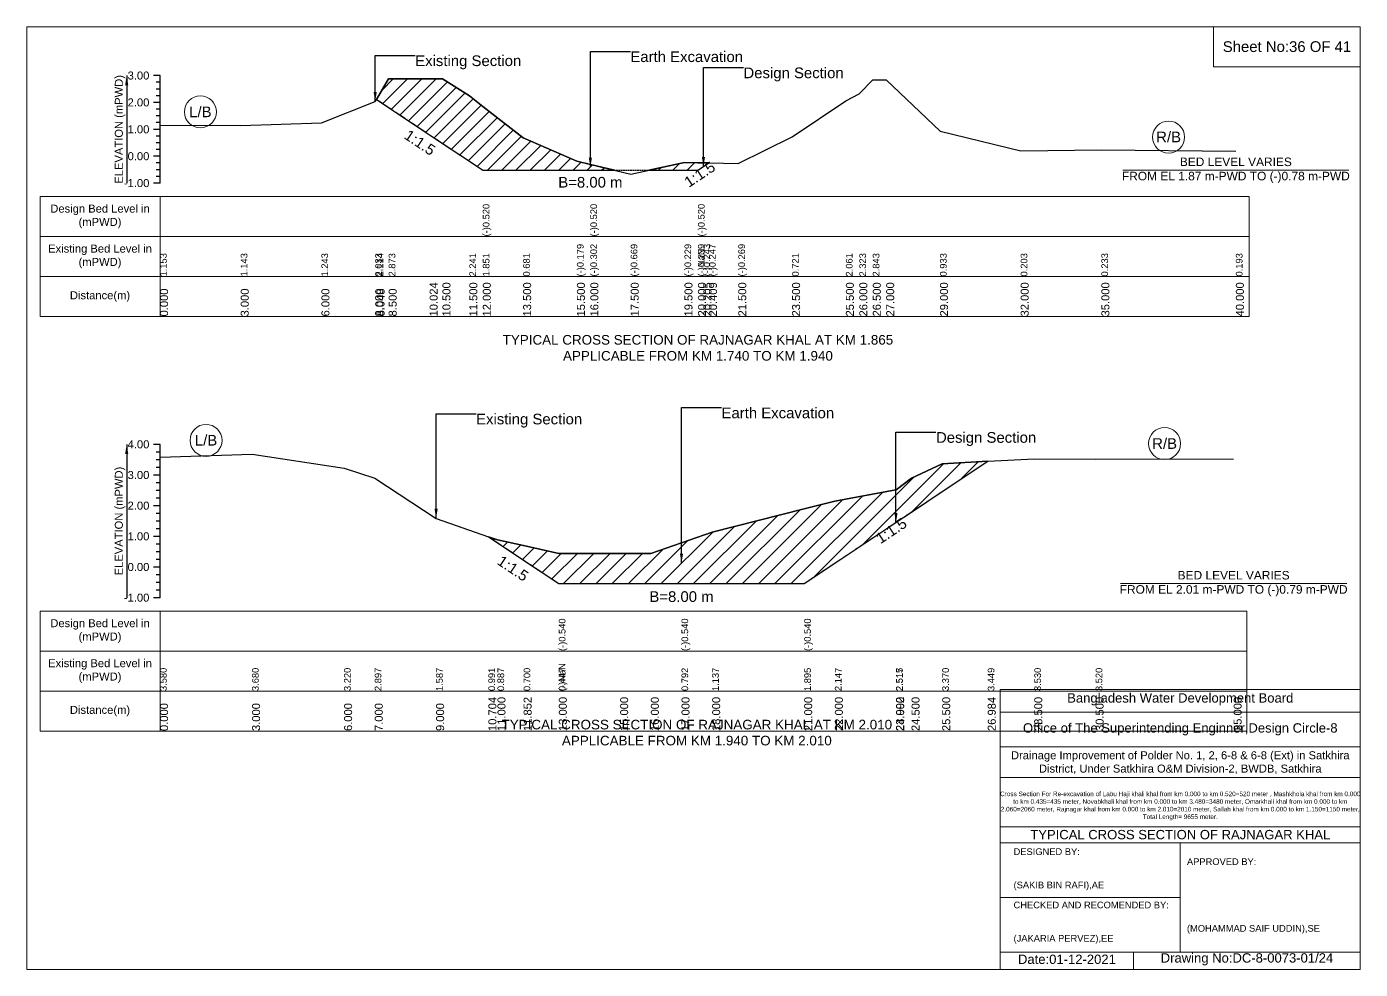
# Model space of a CAD drawing. Header units: inches. Extents: x 93000 to 486000, y -4242 to 0.
# Drawn here: x 450000 to 456000, y -4242 to 0 of the extents above; entities that cross this region are included whole.
import ezdxf

# ---------------------------------------------------------------- set-up
doc = ezdxf.new("R2010")
doc.units = ezdxf.units.IN
doc.header["$LTSCALE"] = 7
doc.header["$MEASUREMENT"] = 0
doc.linetypes.add('DASHED', pattern=[0.75, 0.5, -0.25])
for name, color, linetype, lineweight in [('Cross section Data Border', 7, 'Continuous', 9), ('Cross Section Labels', 7, 'Continuous', 9), ('Design_Bed_Level for Xsection', 7, 'DASHED', 25), ('Existing_Bed_Level for Xsection', 7, 'Continuous', 25), ('Long Section Labels', 7, 'Continuous', 9)]:
    doc.layers.add(name, color=color, linetype=linetype, lineweight=lineweight)
doc.styles.get("Standard").update_dxf_attribs({"font": 'arial.ttf'})
doc.dimstyles.get("Standard").update_dxf_attribs({"dimtxt": 0.18, "dimasz": 0.18, "dimexe": 0.18, "dimexo": 0.0625, "dimgap": 0.09, "dimtad": 0, "dimtih": 1, "dimtoh": 1, "dimdec": 4, "dimzin": 0, "dimdsep": 46, "dimtxsty": 'Standard', "dimcen": 0.09, "dimadec": 0, "dimazin": 0, "dimtfac": 1, "dimtdec": 4, "dimtofl": 0, "dimtmove": 0, "dimatfit": 3, "dimfxl": 1, "dimtolj": 1, "dimtzin": 0, "dimarcsym": 0})

msp = doc.modelspace()

# ---------------------------------------------------------------- hatches: boundary and pattern name
at = {"layer": 'Existing_Bed_Level for Xsection'}
h = msp.add_hatch(dxfattribs=at)
h.set_pattern_fill('ANSI31', color=256, scale=363, style=0)
h.paths.add_polyline_path([(451573.9, -327.2), (451628.5, -363.6), (451812.9, -486.6), (451870.5, -525), (451991.5, -605.6), (452052, -646), (452233.5, -646), (452475.5, -646), (452536, -646), (452643.9, -646), (452536, -619.5), (452475.5, -604.7), (452233.5, -500.6), (452052, -359.1), (451991.5, -311.9), (451870.5, -235.4), (451812.9, -235.4), (451628.5, -235.4)])
h = msp.add_hatch(dxfattribs=at)
h.set_pattern_fill('ANSI31', color=256, scale=363, style=0)
h.paths.add_polyline_path([(452799.5, -646), (452959.5, -646), (453020, -646), (453044.8, -629.5), (453069.5, -613), (453044.8, -612.5), (453020, -612), (452959.5, -610.8)])
h = msp.add_hatch(dxfattribs=at)
h.set_pattern_fill('ANSI31', color=256, scale=414, style=0)
h.paths.add_polyline_path([(452077.2, -2295), (452118, -2322.2), (452235.6, -2400.6), (452394, -2506.2), (452670, -2506.2), (452808, -2506.2), (452946, -2506.2), (453084, -2506.2), (453498, -2506.2), (453636, -2414.2), (453910.9, -2231), (453912, -2230.2), (453981, -2184.2), (454119, -2092.2), (454323.8, -1955.7), (454119, -1966.6), (453981, -2031.9), (453912, -2084.3), (453910.9, -2084.5), (453636, -2135.4), (453498, -2170.2), (453084, -2274.8), (452946, -2322.4), (452808, -2370), (452670, -2370), (452394, -2370), (452235.6, -2335.1), (452118, -2309.3)])

# ---------------------------------------------------------------- linework, layer by layer
at = {"layer": 'Cross section Data Border'}
for points in [[(450000, 0), (456000, 0), (456000, -4242), (450000, -4242)], [(455340, 0), (456000, 0), (456000, -180), (455340, -180)], [(450060, -764.1), (455500, -764.1), (455500, -1304.1), (450060, -1304.1)], [(450060, -2629.7), (455490, -2629.7), (455490, -3169.7), (450060, -3169.7)]]:
    msp.add_lwpolyline(points, close=True, dxfattribs=at)
for points in [[(450600, -764.1), (450600, -1304.1)], [(450060, -944.1), (455500, -944.1)], [(450060, -1124.1), (455500, -1124.1)], [(450600, -2629.7), (450600, -3169.7)], [(450060, -2809.7), (455490, -2809.7)], [(450060, -2989.7), (455490, -2989.7)], [(454380, -4242), (454380, -2982), (456000, -2982)], [(454380, -3084), (456000, -3084)], [(454380, -3240), (456000, -3240)], [(454380, -3378), (456000, -3378)], [(454380, -3600), (456000, -3600)], [(454380, -3672), (456000, -3672)], [(455190, -3672), (455190, -4164)], [(454380, -3918), (455190, -3918)], [(454380, -4164), (456000, -4164)], [(454980, -4164), (454980, -4242)]]:
    msp.add_lwpolyline(points, dxfattribs=at)
at = {"layer": 'Cross Section Labels'}
for points in [[(454931, -646), (455949, -646)], [(454921, -2506.2), (455939, -2506.2)]]:
    msp.add_lwpolyline(points, dxfattribs=at)
for centre in [(450781.5, -383.6), (455137.5, -496.8), (450807, -1861.7), (455119.5, -1876.2)]:
    msp.add_circle(centre, 72, dxfattribs=at)
at = {"layer": 'Design_Bed_Level for Xsection'}
for points in [[(451573.9, -327.2), (451812.9, -486.6), (452052, -646), (452536, -646), (453020, -646), (453044.8, -629.5), (453069.5, -613)], [(452077.2, -2295), (452235.6, -2400.6), (452394, -2506.2), (452946, -2506.2), (453498, -2506.2), (453910.9, -2231), (454323.8, -1955.7)]]:
    msp.add_lwpolyline(points, dxfattribs=at)
at = {"layer": 'Existing_Bed_Level for Xsection'}
for points in [[(450600, -220.1), (450570, -220.1)], [(450600, -704.1), (450600, -583.1), (450600, -462.1), (450600, -341.1), (450600, -220.1)], [(450600, -443.5), (450963, -444.7), (451326, -432.6), (451568, -337.1), (451573.9, -327.2), (451628.5, -235.4), (451812.9, -235.4), (451870.5, -235.4), (451991.5, -311.9), (452052, -359.1), (452052, -359.1), (452233.5, -500.6), (452475.5, -604.7), (452536, -619.5), (452536, -619.5), (452717.5, -664), (452959.5, -610.8), (453020, -612), (453020, -612), (453044.8, -612.5), (453069.5, -613), (453201.5, -615.6), (453443.5, -495.8), (453685.5, -333.7), (453746, -302), (453806.5, -239), (453867, -239), (454109, -470.2), (454472, -558.5), (454835, -554.9), (455440, -559.7)], [(450600, -250.3), (450582, -250.3)], [(450600, -280.6), (450582, -280.6)], [(450600, -341.1), (450570, -341.1)], [(450600, -310.8), (450582, -310.8)], [(450600, -371.3), (450582, -371.3)], [(450600, -401.6), (450582, -401.6)], [(450600, -462.1), (450570, -462.1)], [(450600, -431.8), (450582, -431.8)], [(450600, -492.3), (450582, -492.3)], [(450600, -522.6), (450582, -522.6)], [(450600, -583.1), (450570, -583.1)], [(450600, -552.8), (450582, -552.8)], [(450600, -613.3), (450582, -613.3)], [(450600, -643.6), (450582, -643.6)], [(450600, -704.1), (450570, -704.1)], [(450600, -673.8), (450582, -673.8)], [(450600, -1879.7), (450570, -1879.7)], [(450600, -1914.2), (450582, -1914.2)], [(450600, -2569.7), (450600, -2431.7), (450600, -2293.7), (450600, -2155.7), (450600, -2017.7), (450600, -1879.7)], [(450600, -1948.7), (450582, -1948.7)], [(450600, -1937.6), (451014, -1923.8), (451428, -1987.3), (451566, -2031.9), (451842, -2212.7), (452077.2, -2295), (452118, -2309.3), (452235.6, -2335.1), (452394, -2370), (452394, -2370), (452670, -2370), (452808, -2370), (452946, -2322.4), (452946, -2322.4), (453084, -2274.8), (453498, -2170.2), (453498, -2170.2), (453636, -2135.4), (453910.9, -2084.5), (453912, -2084.3), (453981, -2031.9), (454119, -1966.6), (454323.8, -1955.7), (454533, -1944.5), (454809, -1945.9), (455430, -1944.5)], [(450600, -2017.7), (450570, -2017.7)], [(450600, -1983.2), (450582, -1983.2)], [(450600, -2052.2), (450582, -2052.2)], [(450600, -2086.7), (450582, -2086.7)], [(450600, -2155.7), (450570, -2155.7)], [(450600, -2121.2), (450582, -2121.2)], [(450600, -2190.2), (450582, -2190.2)], [(450600, -2224.7), (450582, -2224.7)], [(450600, -2259.2), (450582, -2259.2)], [(450600, -2293.7), (450570, -2293.7)], [(450600, -2328.2), (450582, -2328.2)], [(450600, -2362.7), (450582, -2362.7)], [(450600, -2397.2), (450582, -2397.2)], [(450600, -2431.7), (450570, -2431.7)], [(450600, -2466.2), (450582, -2466.2)], [(450600, -2500.7), (450582, -2500.7)], [(450600, -2569.7), (450570, -2569.7)], [(450600, -2535.2), (450582, -2535.2)]]:
    msp.add_lwpolyline(points, dxfattribs=at)
for points in [[(451573.9, -327.2), (451573.9, -327.2), (451628.5, -363.6), (451812.9, -486.6), (451870.5, -525), (451991.5, -605.6), (452052, -646), (452052, -646), (452233.5, -646), (452475.5, -646), (452536, -646), (452536, -646), (452643.9, -646), (452536, -619.5), (452536, -619.5), (452475.5, -604.7), (452233.5, -500.6), (452052, -359.1), (452052, -359.1), (451991.5, -311.9), (451870.5, -235.4), (451812.9, -235.4), (451628.5, -235.4), (451573.9, -327.2)], [(452799.5, -646), (452959.5, -646), (453020, -646), (453020, -646), (453044.8, -629.5), (453069.5, -613), (453069.5, -613), (453069.5, -613), (453044.8, -612.5), (453020, -612), (453020, -612), (452959.5, -610.8)], [(452077.2, -2295), (452118, -2322.2), (452235.6, -2400.6), (452394, -2506.2), (452394, -2506.2), (452670, -2506.2), (452808, -2506.2), (452946, -2506.2), (452946, -2506.2), (453084, -2506.2), (453498, -2506.2), (453498, -2506.2), (453636, -2414.2), (453910.9, -2231), (453912, -2230.2), (453981, -2184.2), (454119, -2092.2), (454323.8, -1955.7), (454119, -1966.6), (453981, -2031.9), (453912, -2084.3), (453910.9, -2084.5), (453636, -2135.4), (453498, -2170.2), (453498, -2170.2), (453084, -2274.8), (452946, -2322.4), (452946, -2322.4), (452808, -2370), (452670, -2370), (452394, -2370), (452394, -2370), (452235.6, -2335.1), (452118, -2309.3)]]:
    msp.add_lwpolyline(points, close=True, dxfattribs=at)

# ---------------------------------------------------------------- texts
at = {"layer": 'Cross section Data Border', "attachment_point": 5}
for s, insert, char_height in [('Sheet No:36 OF 41', (455670, -90), 48), ('Bangladesh Water Development Board', (455190, -3027), 42), ('Office of The Superintending Enginner,Design Circle-8', (455190, -3162), 42)]:
    msp.add_mtext(s, dxfattribs=dict(at, insert=insert, char_height=char_height))
at = {"layer": 'Cross section Data Border'}
for s, insert, char_height, width, attachment_point in [('Design Bed Level in (mPWD)', (450330, -854.1), 36, 480, 5), ('Existing Bed Level in (mPWD)', (450330, -1034.1), 36, 480, 5), ('Distance(m)', (450330, -1214.1), 36, 480, 5), ('Design Bed Level in (mPWD)', (450330, -2719.7), 36, 480, 5), ('Existing Bed Level in (mPWD)', (450330, -2899.7), 36, 480, 5), ('Distance(m)', (450330, -3079.7), 36, 480, 5), ('Drainage Improvement of Polder No. 1, 2, 6-8 & 6-8 (Ext) in Satkhira District, Under Satkhira O&M Division-2, BWDB, Satkhira', (455190, -3312), 36, 1680, 5), ('Cross Section For Re-excavation of Labu Haji khali khal from km 0.000 to km 0.520=520 meter , Mashkhola khal from km 0.000 to km 0.435=435 meter, Novabkhali khal from km 0.000 to km 3.480=3480 meter, Omarkhali khal from km 0.000 to km 2.060=2060 meter, Rajnagar khal from km 0.000 to km 2.010=2010 meter, Sallah khal from km 0.000 to km 1.150=1150 meter, Total Length= 9655 meter. ', (455190, -3507), 20.5611, 1620, 5), ('TYPICAL CROSS SECTION OF RAJNAGAR KHAL', (455190, -3636), 42, 1680, 5), ('DESIGNED BY:^J^J^J(SAKIB BIN RAFI),AE', (454440, -3792), 30, 840, 4), ('APPROVED BY:^J^J^J^J^J^J(MOHAMMAD SAIF UDDIN),SE', (455220, -3912), 30, 840, 4), ('CHECKED AND RECOMENDED BY:^J^J^J(JAKARIA PERVEZ),EE', (454440, -4032), 30, 840, 4), ('Date:01-12-2021', (454680, -4197), 42, 840, 5), ('Drawing No:DC-8-0073-01/24', (455490, -4197), 42, 1320, 5)]:
    msp.add_mtext(s, dxfattribs=dict(at, insert=insert, char_height=char_height, width=width, attachment_point=attachment_point))
at = {"layer": 'Cross Section Labels'}
for s, insert, char_height, attachment_point in [('Earth Excavation', (452716, -111.2), 48, 1), ('Existing Section', (451748, -129.3), 48, 1), ('Design Section', (453224.8, -183.8), 48, 1), ('L/B', (450781.5, -383.6), 48, 5), ('R/B', (455137.5, -496.8), 48, 5), ('BED LEVEL VARIES ^JFROM EL 1.87 m-PWD TO (-)0.78 m-PWD', (455440, -646), 38.4, 5), ('B=8.00 m', (452536, -676.2), 48, 2), ('TYPICAL CROSS SECTION OF RAJNAGAR KHAL AT KM 1.865^JAPPLICABLE FROM KM 1.740 TO KM 1.940', (453020, -1445.5), 43.2, 5), ('Existing Section', (452022, -1741.7), 48, 1), ('Earth Excavation', (453126, -1714.1), 48, 1), ('L/B', (450807, -1861.7), 48, 5), ('Design Section', (454090.9, -1824.5), 48, 1), ('R/B', (455119.5, -1876.2), 48, 5), ('BED LEVEL VARIES ^JFROM EL 2.01 m-PWD TO (-)0.79 m-PWD', (455430, -2506.2), 38.4, 5), ('B=8.00 m', (452946, -2540.7), 48, 2), ('TYPICAL CROSS SECTION OF RAJNAGAR KHAL AT KM 2.010^JAPPLICABLE FROM KM 1.940 TO KM 2.010', (453015, -3177), 43.2, 5)]:
    msp.add_mtext(s, dxfattribs=dict(at, insert=insert, char_height=char_height, attachment_point=attachment_point))
at = {"layer": 'Cross Section Labels', "char_height": 48, "attachment_point": 2}
for insert, rotation in [((451782.7, -501.7), 326.30993), ((453014.5, -644.6), 33.69007), ((453876.4, -2248.2), 33.69007), ((452201.1, -2417.8), 326.30993)]:
    msp.add_mtext('1:1.5', dxfattribs=dict(at, insert=insert, rotation=rotation))
at = {"layer": 'Existing_Bed_Level for Xsection', "char_height": 36, "attachment_point": 5, "rotation": 90}
for insert in [(450420, -462.1), (450420, -2224.7)]:
    msp.add_mtext('ELEVATION (mPWD)', dxfattribs=dict(at, insert=insert))
at = {"layer": 'Existing_Bed_Level for Xsection', "char_height": 36, "attachment_point": 6}
for s, insert in [('3.00', (450552, -220.1)), ('2.00', (450552, -341.1)), ('1.00', (450552, -462.1)), ('0.00', (450552, -583.1)), ('-1.00', (450552, -704.1)), ('4.00', (450552, -1879.7)), ('3.00', (450552, -2017.7)), ('2.00', (450552, -2155.7)), ('1.00', (450552, -2293.7)), ('0.00', (450552, -2431.7)), ('-1.00', (450552, -2569.7))]:
    msp.add_mtext(s, dxfattribs=dict(at, insert=insert))
at = {"layer": 'Long Section Labels', "attachment_point": 1, "rotation": 90}
for s, insert, char_height in [('(-)0.520', (452052, -944.1), 30), ('(-)0.520', (452536, -944.1), 30), ('(-)0.520', (453020, -944.1), 30), ('(-)0.179', (452475.5, -1124.1), 30), ('(-)0.302', (452536, -1124.1), 30), ('(-)0.302', (452536, -1124.1), 30), ('(-)0.302', (452536, -1124.1), 30), ('(-)0.669', (452717.5, -1124.1), 30), ('(-)0.229', (452959.5, -1124.1), 30), ('(-)0.239', (453020, -1124.1), 30), ('(-)0.239', (453020, -1124.1), 30), ('(-)NaN', (453020, -1124.1), 30), ('(-)0.243', (453044.8, -1124.1), 30), ('(-)0.247', (453069.5, -1124.1), 30), ('(-)0.269', (453201.5, -1124.1), 30), ('1.153', (450600, -1124.1), 30), ('1.143', (450963, -1124.1), 30), ('1.243', (451326, -1124.1), 30), ('2.033', (451568, -1124.1), 30), ('2.114', (451573.9, -1124.1), 30), ('2.873', (451628.5, -1124.1), 30), ('2.873', (451628.5, -1124.1), 30), ('2.873', (451628.5, -1124.1), 30), ('2.241', (451991.5, -1124.1), 30), ('1.851', (452052, -1124.1), 30), ('1.851', (452052, -1124.1), 30), ('1.851', (452052, -1124.1), 30), ('0.681', (452233.5, -1124.1), 30), ('0.721', (453443.5, -1124.1), 30), ('2.061', (453685.5, -1124.1), 30), ('2.323', (453746, -1124.1), 30), ('2.843', (453806.5, -1124.1), 30), ('2.843', (453806.5, -1124.1), 30), ('0.933', (454109, -1124.1), 30), ('0.203', (454472, -1124.1), 30), ('0.233', (454835, -1124.1), 30), ('0.193', (455440, -1124.1), 30), ('0.000', (450600, -1304.1), 36), ('3.000', (450963, -1304.1), 36), ('6.000', (451326, -1304.1), 36), ('8.000', (451568, -1304.1), 36), ('8.048', (451573.9, -1304.1), 36), ('8.500', (451628.5, -1304.1), 36), ('10.024', (451812.9, -1304.1), 36), ('10.500', (451870.5, -1304.1), 36), ('11.500', (451991.5, -1304.1), 36), ('12.000', (452052, -1304.1), 36), ('12.000', (452052, -1304.1), 36), ('12.000', (452052, -1304.1), 36), ('13.500', (452233.5, -1304.1), 36), ('15.500', (452475.5, -1304.1), 36), ('16.000', (452536, -1304.1), 36), ('16.000', (452536, -1304.1), 36), ('16.000', (452536, -1304.1), 36), ('17.500', (452717.5, -1304.1), 36), ('19.500', (452959.5, -1304.1), 36), ('20.000', (453020, -1304.1), 36), ('20.000', (453020, -1304.1), 36), ('20.000', (453020, -1304.1), 36), ('20.205', (453044.8, -1304.1), 36), ('20.409', (453069.5, -1304.1), 36), ('21.500', (453201.5, -1304.1), 36), ('23.500', (453443.5, -1304.1), 36), ('25.500', (453685.5, -1304.1), 36), ('26.000', (453746, -1304.1), 36), ('26.500', (453806.5, -1304.1), 36), ('27.000', (453867, -1304.1), 36), ('29.000', (454109, -1304.1), 36), ('32.000', (454472, -1304.1), 36), ('35.000', (454835, -1304.1), 36), ('40.000', (455440, -1304.1), 36), ('(-)0.540', (452394, -2809.7), 30), ('(-)0.540', (452946, -2809.7), 30), ('(-)0.540', (453498, -2809.7), 30), ('(-)NaN', (452394, -2989.7), 30), ('(-)NaN', (452394, -2989.7), 30), ('3.580', (450600, -2989.7), 30), ('3.680', (451014, -2989.7), 30), ('3.220', (451428, -2989.7), 30), ('2.897', (451566, -2989.7), 30), ('2.897', (451566, -2989.7), 30), ('1.587', (451842, -2989.7), 30), ('0.991', (452077.2, -2989.7), 30), ('0.887', (452118, -2989.7), 30), ('0.700', (452235.6, -2989.7), 30), ('0.447', (452394, -2989.7), 30), ('0.447', (452394, -2989.7), 30), ('0.447', (452394, -2989.7), 30), ('0.447', (452394, -2989.7), 30), ('0.792', (452946, -2989.7), 30), ('0.792', (452946, -2989.7), 30), ('0.792', (452946, -2989.7), 30), ('1.137', (453084, -2989.7), 30), ('1.895', (453498, -2989.7), 30), ('1.895', (453498, -2989.7), 30), ('2.147', (453636, -2989.7), 30), ('2.515', (453910.9, -2989.7), 30), ('2.517', (453912, -2989.7), 30), ('3.370', (454119, -2989.7), 30), ('3.449', (454323.8, -2989.7), 30), ('3.530', (454533, -2989.7), 30), ('3.530', (454533, -2989.7), 30), ('3.520', (454809, -2989.7), 30), ('0.000', (450600, -3169.7), 36), ('3.000', (451014, -3169.7), 36), ('6.000', (451428, -3169.7), 36), ('7.000', (451566, -3169.7), 36), ('9.000', (451842, -3169.7), 36), ('10.704', (452077.2, -3169.7), 36), ('11.000', (452118, -3169.7), 36), ('11.852', (452235.6, -3169.7), 36), ('13.000', (452394, -3169.7), 36), ('13.000', (452394, -3169.7), 36), ('13.000', (452394, -3169.7), 36), ('15.000', (452670, -3169.7), 36), ('16.000', (452808, -3169.7), 36), ('17.000', (452946, -3169.7), 36), ('17.000', (452946, -3169.7), 36), ('17.000', (452946, -3169.7), 36), ('18.000', (453084, -3169.7), 36), ('21.000', (453498, -3169.7), 36), ('21.000', (453498, -3169.7), 36), ('21.000', (453498, -3169.7), 36), ('22.000', (453636, -3169.7), 36), ('23.992', (453910.9, -3169.7), 36), ('24.000', (453912, -3169.7), 36), ('24.500', (453981, -3169.7), 36), ('25.500', (454119, -3169.7), 36), ('26.984', (454323.8, -3169.7), 36), ('28.500', (454533, -3169.7), 36), ('30.500', (454809, -3169.7), 36), ('35.000', (455430, -3169.7), 36)]:
    msp.add_mtext(s, dxfattribs=dict(at, insert=insert, char_height=char_height))

# ---------------------------------------------------------------- leaders
at = {"layer": 'Cross Section Labels', "annotation_type": 0, "has_hookline": 1, "hookline_direction": 0}
for points, text_width in [([(452536, -632.8), (452536, -111.2), (452715.9, -111.2)], 497), ([(451568, -337.1), (451568, -129.3), (451747.9, -129.3)], 467.2), ([(453044.8, -629.5), (453044.8, -183.8), (453224.7, -183.8)], 441.2), ([(452946, -2414.3), (452946, -1714.1), (453125.9, -1714.1)], 497), ([(451842, -2212.7), (451842, -1741.7), (452021.9, -1741.7)], 467.2), ([(453910.9, -2231), (453910.9, -1824.5), (454090.8, -1824.5)], 441.2)]:
    msp.add_leader(points, dimstyle='Standard', override={"dimasz": 43.2}, dxfattribs=dict(at, text_width=text_width))
at = {"layer": 'Existing_Bed_Level for Xsection'}
for points in [[(450450, -220.1), (450450, -704.1)], [(450450, -1879.7), (450450, -2569.7)]]:
    msp.add_leader(points, dimstyle='Standard', override={"dimasz": 43.2}, dxfattribs=at)

doc.saveas('drawing.dxf')
